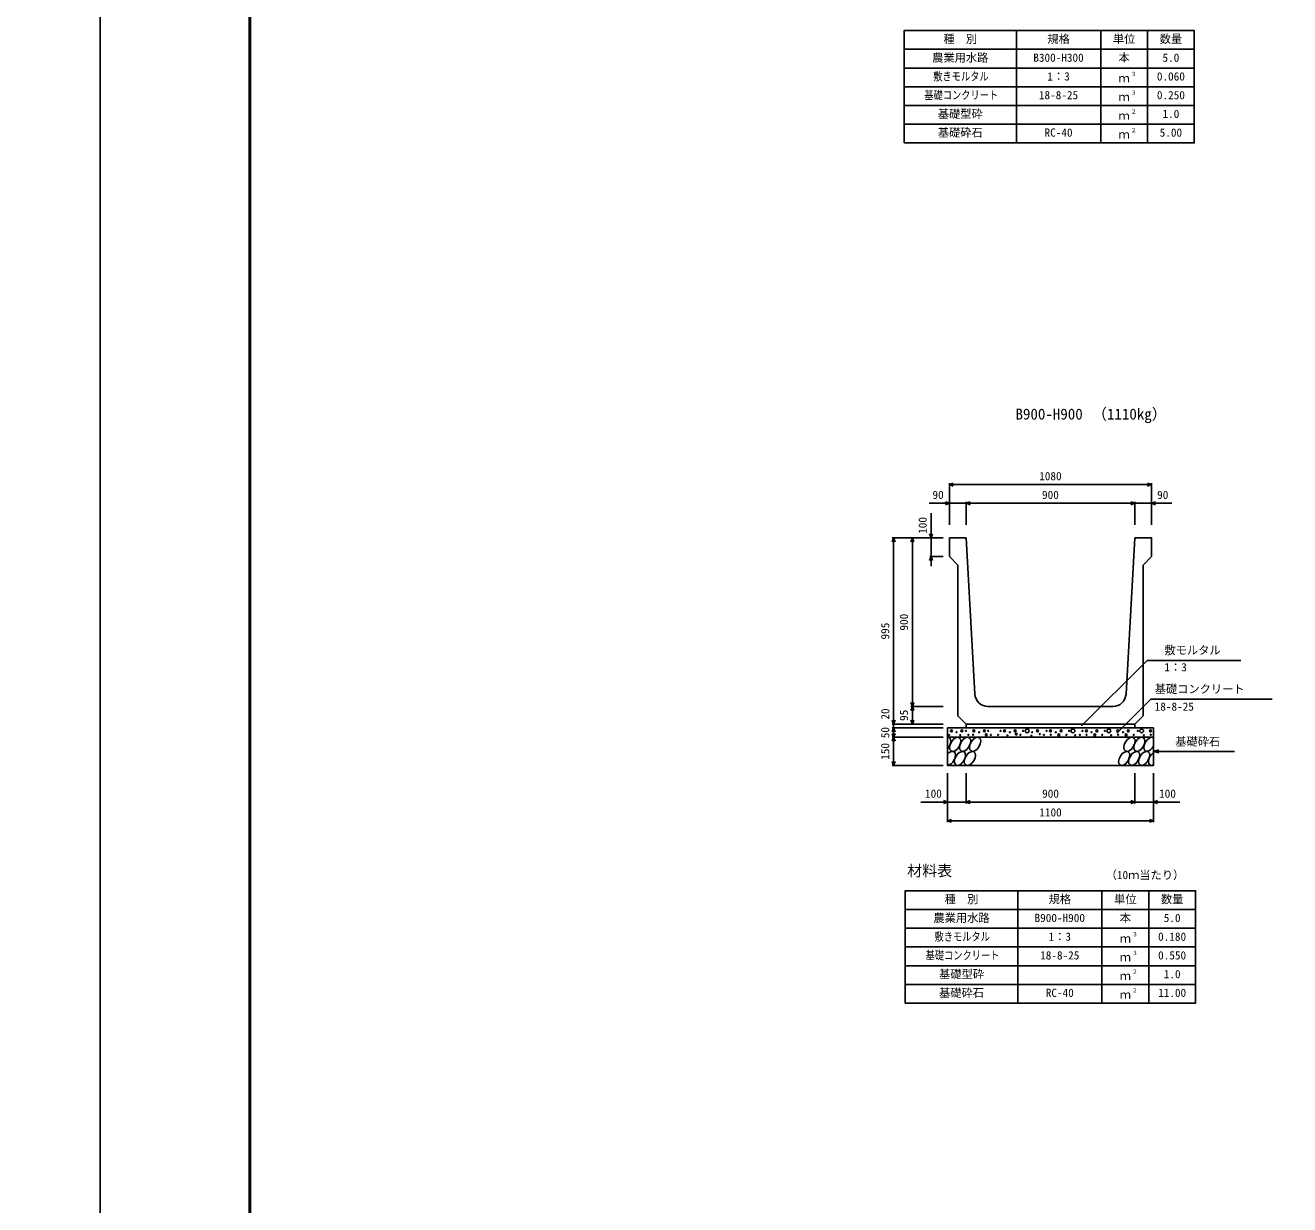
# Model space of a CAD drawing. Units: millimetres, scale not verified. Extents: x -33600 to 33600, y -11880 to 11880.
# Drawn here: x -400 to 6353, y 10 to 6310 of the extents above; entities that cross this region are included whole.
import ezdxf
from ezdxf.enums import TextEntityAlignment as Align

# ---------------------------------------------------------------- set-up
doc = ezdxf.new("R2010")
doc.units = ezdxf.units.MM
doc.header["$LTSCALE"] = 40
for name, color, linetype, lineweight in [('0-0_DIM', 7, 'Continuous', 25), ('0-1_Defpoints', 5, 'Continuous', 25), ('0-2_HATCH', 6, 'Continuous', 25), ('0-3_HYO', 3, 'Continuous', 25), ('0-4_HYO2', 4, 'Continuous', 25), ('0-5_OUTLINE', 3, 'Continuous', 25), ('0-6_TXT', 7, 'Continuous', 25), ('0-7_WAKU', 3, 'Continuous', 25)]:
    doc.layers.add(name, color=color, linetype=linetype, lineweight=lineweight)
doc.styles.add('ＭＳ ゴシック', font='')
doc.styles.get('ＭＳ ゴシック').set_extended_font_data('MS Gothic')

msp = doc.modelspace()

# ---------------------------------------------------------------- linework, layer by layer
at = {"layer": '0-0_DIM'}
for p, q in [((4534.81, 3864.33), (4534.81, 3641.83)), ((5614.81, 3856.83), (4534.81, 3856.83)), ((5614.81, 3864.33), (5614.81, 3641.83)), ((4426.44, 3756.83), (4534.81, 3756.83)), ((4624.81, 3756.83), (4534.81, 3756.83)), ((4624.81, 3764.33), (4624.81, 3641.83)), ((4624.81, 3756.83), (5524.81, 3756.83)), ((5524.81, 3764.33), (5524.81, 3641.83)), ((5524.81, 3756.83), (5614.81, 3756.83)), ((5723.19, 3756.83), (5614.82, 3756.83)), ((4437.31, 3571.83), (4437.31, 3704.08)), ((4229.81, 3571.83), (4502.31, 3571.83)), ((4237.31, 3571.83), (4237.31, 2576.83)), ((4337.31, 3571.83), (4337.31, 2671.83)), ((4437.31, 3571.83), (4437.31, 3471.83)), ((4502.31, 3471.83), (4429.81, 3471.83)), ((4437.31, 3421.83), (4437.31, 3471.83)), ((5591.71, 2918.02), (5241.08, 2567.39)), ((5591.71, 2918.02), (6092.01, 2918.02)), ((5611.44, 2710.76), (5429.99, 2529.31)), ((5611.44, 2710.76), (6258.31, 2710.76)), ((4329.81, 2671.83), (4502.31, 2671.83)), ((4337.31, 2671.83), (4337.31, 2576.83)), ((4229.82, 2576.83), (4502.31, 2576.83)), ((4229.82, 2556.83), (4502.31, 2556.83)), ((4229.82, 2506.83), (4502.31, 2506.83)), ((4237.31, 2506.83), (4237.31, 2356.83)), ((5624.81, 2431.83), (5653.79, 2439.59)), ((5624.81, 2431.83), (6058.13, 2431.83)), ((5624.81, 2431.83), (5653.79, 2424.06)), ((4229.82, 2356.83), (4502.31, 2356.83)), ((4524.81, 2053.4), (4524.81, 2314.76)), ((4624.81, 2153.4), (4624.81, 2314.76)), ((5524.81, 2153.4), (5524.81, 2314.76)), ((5624.81, 2053.4), (5624.81, 2314.76)), ((4524.81, 2160.9), (4383.02, 2160.9)), ((4524.81, 2160.9), (4624.81, 2160.9)), ((4624.81, 2160.9), (5524.81, 2160.9)), ((5624.81, 2160.9), (5524.81, 2160.9)), ((5624.81, 2160.9), (5766.61, 2160.9)), ((4524.81, 2060.9), (5624.81, 2060.9))]:
    msp.add_line(p, q, dxfattribs=at)
for points in [[(4555.96, 3849.13), (4534.81, 3856.83), (4555.96, 3864.52)], [(5593.67, 3864.52), (5614.81, 3856.83), (5593.67, 3849.13)], [(4513.67, 3764.52), (4534.81, 3756.83), (4513.67, 3749.13)], [(4645.96, 3749.13), (4624.81, 3756.83), (4645.96, 3764.52)], [(5503.67, 3764.52), (5524.81, 3756.83), (5503.67, 3749.13)], [(5635.96, 3764.52), (5614.82, 3756.83), (5635.96, 3749.13)], [(4429.62, 3592.97), (4437.31, 3571.83), (4445.01, 3592.97)], [(4245.01, 3550.68), (4237.31, 3571.83), (4229.62, 3550.68)], [(4329.62, 3550.68), (4337.31, 3571.83), (4345.01, 3550.68)], [(4445.01, 3450.68), (4437.31, 3471.83), (4429.62, 3450.68)], [(4345.01, 2692.97), (4337.31, 2671.83), (4329.62, 2692.97)], [(4329.62, 2650.68), (4337.31, 2671.83), (4345.01, 2650.68)], [(4245.01, 2597.97), (4237.31, 2576.83), (4229.62, 2597.97)], [(4237.31, 2576.83), (4237.31, 2556.83), (4237.31, 2506.83)], [(4345.01, 2597.97), (4337.31, 2576.83), (4329.62, 2597.97)], [(4245.01, 2535.68), (4237.31, 2556.83), (4229.62, 2535.68)], [(4245.01, 2527.97), (4237.31, 2506.83), (4229.62, 2527.97)], [(4245.01, 2485.68), (4237.31, 2506.83), (4229.62, 2485.68)], [(4245.01, 2377.97), (4237.31, 2356.83), (4229.62, 2377.97)], [(4503.67, 2168.59), (4524.81, 2160.9), (4503.67, 2153.2)], [(4645.96, 2153.2), (4624.81, 2160.9), (4645.96, 2168.59)], [(5503.67, 2168.59), (5524.81, 2160.9), (5503.67, 2153.2)], [(5645.96, 2168.59), (5624.81, 2160.9), (5645.96, 2153.2)], [(4545.96, 2053.2), (4524.81, 2060.9), (4545.96, 2068.59)], [(5603.67, 2068.59), (5624.81, 2060.9), (5603.67, 2053.2)]]:
    msp.add_lwpolyline(points, dxfattribs=at)
at = {"layer": '0-1_Defpoints'}
for points in [[(-33600, -11880), (0, -11880), (0, 11880), (-33600, 11880)], [(0, -11880), (33600, -11880), (33600, 11880), (0, 11880)]]:
    msp.add_lwpolyline(points, close=True, dxfattribs=at)
at = {"layer": '0-2_HATCH'}
for centre, radius in [((4533.48, 2519.13), 2.5), ((4545.9, 2541.93), 5), ((4573.94, 2534.05), 2.5), ((4593.46, 2518.78), 2.5), ((4601.98, 2541.05), 5), ((4623.01, 2541.05), 2.5), ((4637.03, 2520.04), 2.5), ((4661.97, 2520.72), 2.5), ((4665.9, 2541.93), 5), ((4693.94, 2534.05), 2.5), ((4721.98, 2541.05), 5), ((4732.06, 2520.72), 5), ((4743.01, 2541.05), 2.5), ((4757.03, 2520.04), 2.5), ((4794.84, 2520.04), 2.5), ((4808.86, 2541.05), 2.5), ((4829.89, 2541.05), 5), ((4845, 2517.01), 2.5), ((4857.93, 2534.05), 2.5), ((4885.97, 2541.93), 5), ((4892.39, 2524.2), 5), ((4914.84, 2520.04), 2.5), ((4928.86, 2541.05), 2.5), ((4949.89, 2541.05), 10), ((4973.37, 2514.77), 2.5), ((4977.93, 2534.05), 2.5), ((5005.97, 2541.93), 5), ((5017.31, 2524.36), 2.5), ((5040.07, 2520.04), 2.5), ((5054.09, 2541.05), 2.5), ((5075.12, 2541.05), 5), ((5076.42, 2520.71), 2.5), ((5103.15, 2534.05), 2.5), ((5119.48, 2520.47), 5), ((5131.19, 2541.93), 5), ((5160.07, 2520.04), 2.5), ((5174.09, 2541.05), 2.5), ((5195.12, 2541.05), 10), ((5207.08, 2517.97), 2.5), ((5231.76, 2520.04), 2.5), ((5245.77, 2541.05), 2.5), ((5266.81, 2541.05), 5), ((5268.11, 2520.71), 2.5), ((5294.84, 2534.05), 2.5), ((5311.17, 2520.47), 5), ((5322.88, 2541.93), 5), ((5351.76, 2520.04), 2.5), ((5365.77, 2541.05), 2.5), ((5386.81, 2541.05), 10), ((5398.76, 2517.97), 2.5), ((5434.41, 2541.05), 5), ((5435.72, 2520.71), 2.5), ((5462.45, 2534.05), 2.5), ((5478.77, 2520.47), 5), ((5490.49, 2541.93), 5), ((5519.36, 2520.04), 2.5), ((5540.87, 2541.05), 2.5), ((5561.9, 2541.05), 10), ((5573.86, 2517.97), 2.5), ((5609.51, 2541.05), 5), ((5610.81, 2520.71), 2.5)]:
    msp.add_circle(centre, radius, dxfattribs=at)
for centre, start_param, end_param in [((4512.84, 2469.33), 4.3711174, 6.6890199), ((5603, 2469.33), 6.2831853, 11.0601374), ((4538.17, 2394.33), 3.4964223, 7.563715), ((5628.32, 2394.33), 0.9351899, 3.8417621)]:
    msp.add_ellipse(centre, major_axis=(21.82, 35.31), ratio=0.5792, start_param=start_param, end_param=end_param, dxfattribs=at)
for centre in [(4566.06, 2469.33), (4619.27, 2469.33), (4672.49, 2469.33), (5496.57, 2469.33), (5549.78, 2469.33), (4591.38, 2394.33), (4644.6, 2394.33), (5468.68, 2394.33), (5521.89, 2394.33), (5575.11, 2394.33)]:
    msp.add_ellipse(centre, major_axis=(21.82, 35.31), ratio=0.5792, dxfattribs=at)
at = {"layer": '0-3_HYO'}
for p, q in [((4893.16, 6281.95), (4893.16, 5681.95)), ((5343.16, 6281.95), (5343.16, 5681.95)), ((5593.16, 6281.95), (5593.16, 5681.95)), ((4293.16, 6181.95), (5843.16, 6181.95)), ((4899.81, 1686.95), (4899.81, 1086.95)), ((5349.81, 1686.95), (5349.81, 1086.95)), ((5599.81, 1686.95), (5599.81, 1086.95)), ((4299.81, 1586.95), (5849.81, 1586.95))]:
    msp.add_line(p, q, dxfattribs=at)
for points in [[(4293.16, 5681.95), (5843.16, 5681.95), (5843.16, 6281.95), (4293.16, 6281.95)], [(4299.81, 1086.95), (5849.81, 1086.95), (5849.81, 1686.95), (4299.81, 1686.95)]]:
    msp.add_lwpolyline(points, close=True, dxfattribs=at)
at = {"layer": '0-4_HYO2'}
for p, q in [((4293.16, 6081.95), (5843.16, 6081.95)), ((4293.16, 5981.95), (5843.16, 5981.95)), ((4293.16, 5881.95), (5843.16, 5881.95)), ((4293.16, 5781.95), (5843.16, 5781.95)), ((4299.81, 1486.95), (5849.81, 1486.95)), ((4299.81, 1386.95), (5849.81, 1386.95)), ((4299.81, 1286.95), (5849.81, 1286.95)), ((4299.81, 1186.95), (5849.81, 1186.95))]:
    msp.add_line(p, q, dxfattribs=at)
at = {"layer": '0-5_OUTLINE'}
for p, q in [((4534.81, 3571.83), (4534.81, 3471.83)), ((4534.81, 3571.83), (4624.81, 3571.83)), ((4624.81, 3571.83), (4671.14, 2737.94)), ((5478.49, 2737.94), (5524.81, 3571.83)), ((5569.81, 3426.83), (5614.81, 3471.83)), ((5569.81, 3426.83), (5569.81, 2621.83)), ((4741.03, 2671.83), (5408.6, 2671.83)), ((4624.81, 2576.83), (4579.81, 2621.83)), ((4624.81, 2576.83), (5524.81, 2576.83)), ((4624.81, 2576.83), (4624.81, 2556.83)), ((5524.81, 2576.83), (5569.81, 2621.83)), ((5524.81, 2576.83), (5524.81, 2556.83)), ((4524.81, 2556.83), (5624.81, 2556.83)), ((4524.81, 2356.83), (4524.81, 2556.83)), ((4524.81, 2506.83), (5624.81, 2506.83)), ((5624.81, 2356.83), (5624.81, 2556.83)), ((4524.81, 2356.83), (5624.81, 2356.83))]:
    msp.add_line(p, q, dxfattribs=at)
for points in [[(5524.81, 3571.83), (5614.81, 3571.83), (5614.81, 3471.83)], [(4534.81, 3471.83), (4579.81, 3426.83), (4579.81, 2621.83)]]:
    msp.add_lwpolyline(points, dxfattribs=at)
for centre, start, end in [((4741.03, 2741.83), 183.17983, 270), ((5408.6, 2741.83), 270, 356.82017)]:
    msp.add_arc(centre, 70, start, end, dxfattribs=at)
at = {"layer": '0-7_WAKU', "lineweight": 50}
msp.add_lwpolyline([(800, -11080), (32800, -11080), (32800, 11080), (800, 11080)], close=True, dxfattribs=at)

# ---------------------------------------------------------------- texts
at = {"layer": '0-0_DIM', "style": 'ＭＳ ゴシック'}
for s, p in [('1080', (5014.81, 3866.83)), ('90', (4444.98, 3766.83)), ('900', (5029.81, 3766.83)), ('90', (5644.65, 3766.83)), ('敷モルタル', (5683.45, 2936.76)), ('1：3', (5683.45, 2846.07)), ('基礎コンクリート', (5631.44, 2729.5)), ('18-8-25', (5631.44, 2635.68)), ('基礎砕石', (5741.14, 2449)), ('100', (4404.81, 2170.9)), ('900', (5030.35, 2170.9)), ('100', (5654.81, 2170.9)), ('1100', (5015.35, 2070.9))]:
    msp.add_text(s, height=43.99, dxfattribs=at).set_placement(p, align=Align.BOTTOM_LEFT)
for s, p in [('100', (4427.31, 3593.75)), ('995', (4227.31, 3029.33)), ('900', (4327.31, 3076.83)), ('20', (4227.31, 2601.14)), ('95', (4327.31, 2594.33)), ('50', (4227.31, 2501.83)), ('150', (4227.31, 2386.83))]:
    msp.add_text(s, height=43.99, rotation=90, dxfattribs=at).set_placement(p, align=Align.BOTTOM_LEFT)
at = {"layer": '0-6_TXT', "style": 'ＭＳ ゴシック'}
for s, height, p in [('種\u3000別', 43.99, (4503.16, 6201.95)), ('規格', 43.99, (5058.16, 6201.95)), ('単位', 43.99, (5408.16, 6201.95)), ('数量', 43.99, (5658.16, 6201.95)), ('農業用水路', 43.99, (4443.16, 6101.95)), ('B300-H300', 43.99, (4983.16, 6101.95)), ('本', 43.99, (5438.16, 6101.95)), ('5.0', 43.99, (5673.16, 6101.95)), ('1：3', 43.99, (5058.16, 6001.95)), ('ｍ', 43.99, (5438.16, 5991.95)), ('３', 21.99, (5503.7, 6032.32)), ('0.060', 43.99, (5643.16, 6001.95)), ('18-8-25', 43.99, (5013.16, 5901.95)), ('３', 21.99, (5503.7, 5932.32)), ('0.250', 43.99, (5643.16, 5901.95)), ('ｍ', 43.99, (5438.16, 5891.95)), ('基礎型砕', 43.99, (4473.16, 5801.95)), ('ｍ', 43.99, (5438.16, 5791.95)), ('２', 21.99, (5503.7, 5832.32)), ('1.0', 43.99, (5673.16, 5801.95)), ('基礎砕石', 43.99, (4473.16, 5701.95)), ('RC-40', 43.99, (5043.16, 5701.95)), ('２', 21.99, (5503.7, 5732.32)), ('5.00', 43.99, (5658.16, 5701.95)), ('ｍ', 43.99, (5438.16, 5691.95)), ('B900-H900', 58.65, (4888.16, 4186.5)), ('（1110kg）', 58.65, (5296.53, 4186.5)), ('材料表', 58.65, (4309.81, 1746.95)), ('（10ｍ当たり）', 43.99, (5369.81, 1735.95)), ('種\u3000別', 43.99, (4509.81, 1606.95)), ('規格', 43.99, (5064.81, 1606.95)), ('単位', 43.99, (5414.81, 1606.95)), ('数量', 43.99, (5664.81, 1606.95)), ('農業用水路', 43.99, (4449.81, 1506.95)), ('B900-H900', 43.99, (4989.81, 1506.95)), ('本', 43.99, (5444.81, 1506.95)), ('5.0', 43.99, (5679.81, 1506.95)), ('1：3', 43.99, (5064.81, 1406.95)), ('ｍ', 43.99, (5444.81, 1396.95)), ('３', 21.99, (5510.36, 1437.32)), ('0.180', 43.99, (5649.81, 1406.95)), ('18-8-25', 43.99, (5019.81, 1306.95)), ('３', 21.99, (5510.36, 1337.32)), ('0.550', 43.99, (5649.81, 1306.95)), ('ｍ', 43.99, (5444.81, 1296.95)), ('基礎型砕', 43.99, (4479.81, 1206.95)), ('ｍ', 43.99, (5444.81, 1196.95)), ('２', 21.99, (5510.36, 1237.32)), ('1.0', 43.99, (5679.81, 1206.95)), ('基礎砕石', 43.99, (4479.81, 1106.95)), ('RC-40', 43.99, (5049.81, 1106.95)), ('２', 21.99, (5510.36, 1137.32)), ('11.00', 43.99, (5649.81, 1106.95)), ('ｍ', 43.99, (5444.81, 1096.95))]:
    msp.add_text(s, height=height, dxfattribs=at).set_placement(p, align=Align.BOTTOM_LEFT)
at = {"layer": '0-6_TXT', "style": 'ＭＳ ゴシック', "width": 0.8}
for s, p in [('敷きモルタル', (4449.16, 6001.95)), ('基礎コンクリート', (4401.16, 5901.95)), ('敷きモルタル', (4455.81, 1406.95)), ('基礎コンクリート', (4407.81, 1306.95))]:
    msp.add_text(s, height=43.99, dxfattribs=at).set_placement(p, align=Align.BOTTOM_LEFT)

doc.saveas('drawing.dxf')
